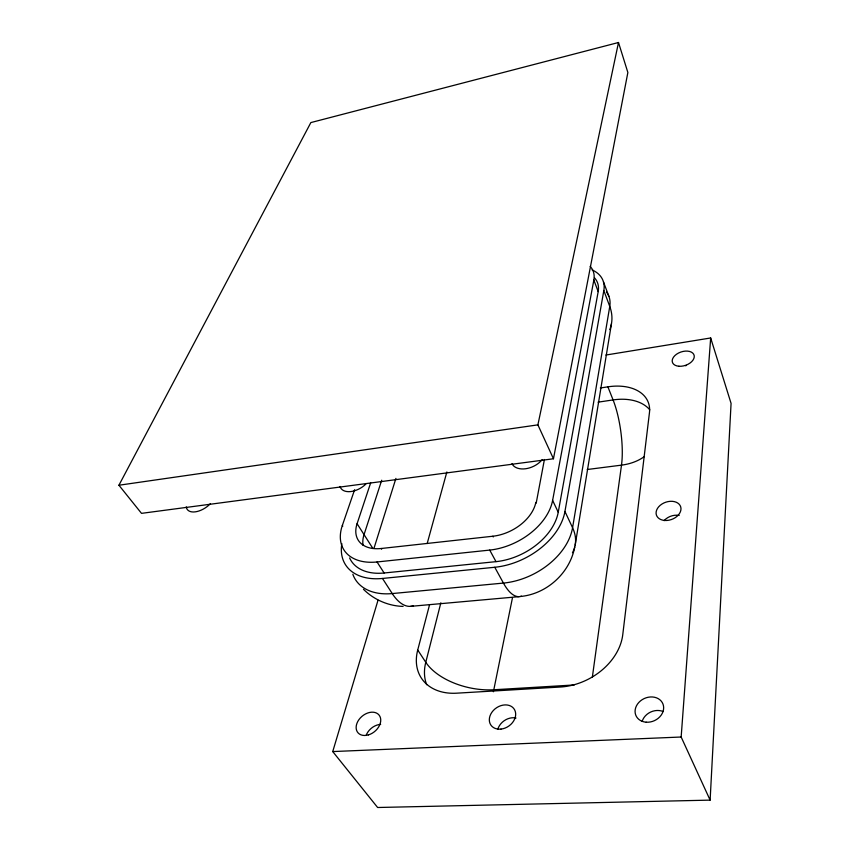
<?xml version="1.0" encoding="UTF-8"?>
<svg xmlns="http://www.w3.org/2000/svg" width="850" height="850" viewBox="0 0 850 850"><rect width="100%" height="100%" fill="white"/><g stroke="black" fill="none" stroke-linecap="round" stroke-linejoin="round"><path stroke-width="1.27" d="M378.016 600.249L332.733 751.57L377.634 807.5L710.122 800.126L731.074 403.389L710.674 337.971L605.88 355.045M710.122 800.126L681.158 737.014L710.674 337.971M592.322 677.386L621.499 465.141A47.77 13.186 82.1 0 0 613.084 399.925L607.888 386.835L600.312 387.993M611.458 323.723L575.163 545.126M572.464 552.734A62.22 39.546 12.2 0 0 572.571 527.712L564.942 511.466L603.829 290.551L609.758 306.425A51.924 39.961 11.5 0 1 609.79 329.577M349.594 557.929A54.326 35.052 -31.7 0 0 384.126 572.996L496.007 561.648A55.994 37.889 -27.6 0 0 558.237 512.231L598.188 291.582A46.803 26.191 -22.9 0 0 594.469 277.812M558.237 512.231L552.617 500.395L593.842 280.064A47.154 26.021 -23 0 0 590.166 266.369M553.456 458.766L627.863 72.505L618.503 42.5L310.856 122.581L118.926 485.233L141.504 513.358L553.456 458.766L537.891 424.862L618.503 42.5M536.201 503.136L544.414 459.499M512.476 597.741L493.808 689.764A55.473 21.622 86.3 0 1 493.372 691.762M440.863 602.778L425.776 662.288A54.889 40.63 -33.5 0 0 426.679 684.728M574.271 684.962L493.808 689.764A54.559 30.43 12.8 0 1 425.776 662.288L417.722 650.016L429.537 604.828M574.727 547.071C569.829 573.07 546.731 594.076 520.391 596.487M427.178 543.533L446.866 471.973M373.968 548.356L395.919 478.401M381.692 480.229L364.044 534.608A37.336 24.076 -31.7 0 0 363.078 545.317M372.906 548.494L357.085 523.706L370.685 482.811M342.784 526.15L342.337 525.47L354.631 489.674M598.081 402.156L613.084 399.925A47.94 31.237 -22 0 1 649.814 409.87M118.926 485.233L537.891 424.862M587.254 469.508L621.499 465.141A47.961 33.703 8.5 0 0 644.119 456.716M357.085 523.706A37.666 23.981 -31.6 0 0 381.204 548.494L492.862 536.233A38.834 25.946 -27.5 0 0 535.84 502.403M342.337 525.47A54.804 34.914 -31.6 0 0 377.049 561.967L489.717 550.088A56.504 37.761 -27.5 0 0 552.617 500.395M341.859 543.66A61.126 39.44 -31.7 0 0 382.489 578.457L494.764 567.269A62.996 42.638 -27.6 0 0 564.942 511.466M410.55 606.358L519.244 596.636M332.733 751.57L681.158 737.014M403.091 606.411C388.365 605.997 373.883 599.696 363.471 589.284M382.489 578.457L392.243 593.566A60.254 26.531 84.2 0 0 413.259 605.838M377.049 561.967L384.126 572.996M381.204 548.494L381.639 549.196M494.764 567.269L503.434 583.079A62.432 22.291 83.7 0 0 521.507 596.158M489.717 550.088L496.007 561.648M492.862 536.233L493.255 536.956M608.876 296.321L603.457 281.871M593.842 280.064L598.188 291.582M606.486 292.103A52.105 29.718 -22.8 0 1 609.758 306.425L572.571 527.712A62.209 42.819 -27.6 0 1 503.434 583.079L392.243 593.566A60.382 39.642 -31.9 0 1 352.846 574.303M592.099 269.896A52.657 29.463 -22.9 0 1 603.829 290.551M210.428 503.668A16.671 9.169 -35 0 1 195.309 511.849A16.671 9.169 -35 0 1 186.267 506.866M542.194 459.638A18.169 11.751 -25.4 0 1 525.534 468.764A18.169 11.751 -25.4 0 1 511.955 463.643M365.819 484.107A17.276 10.413 -31.4 0 1 350.349 491.608A17.276 10.413 -31.4 0 1 340.032 486.466M607.888 386.835A48.407 31.099 -22.1 0 1 649.453 412.675L622.753 634.737A56.992 43.573 -28 0 1 560.405 687.023L456.631 693.186A55.494 40.577 -33.3 0 1 417.722 650.016M664.105 520.646A12.697 9.137 -19.6 0 1 679.182 515.44M685.461 365.744A11.305 7.087 -18.5 0 1 686.481 365.426M366.127 735.399A13.611 9.902 -40.5 0 1 380.651 724.381M642.175 721.331A14.514 12.166 -24.6 0 1 663.191 711.546M497.824 729.236A13.972 11.018 -35.5 0 1 516.024 718.027M664.721 520.466A12.835 9.116 -19.8 0 0 680.712 506.876A12.835 9.116 -19.8 0 0 660.163 505.346A12.835 9.116 -19.8 0 0 664.721 520.466M678.927 366.254A11.422 7.055 -18.7 0 0 694.184 355.566A11.422 7.055 -18.7 0 0 676.547 354.216A11.422 7.055 -18.7 0 0 678.927 366.254M368.454 734.889A13.77 9.892 -40.1 0 0 379.1 715.105A13.77 9.892 -40.1 0 0 357.776 721.491A13.77 9.892 -40.1 0 0 368.454 734.889M646.213 722.202A14.705 12.176 -24.7 0 0 663.021 704.161A14.705 12.176 -24.7 0 0 638.871 702.408A14.705 12.176 -24.7 0 0 646.213 722.202M500.99 729.088A14.131 11.018 -35.1 0 0 514.59 709.761A14.131 11.018 -35.1 0 0 491.906 712.247A14.131 11.018 -35.1 0 0 500.99 729.088"/></g></svg>
